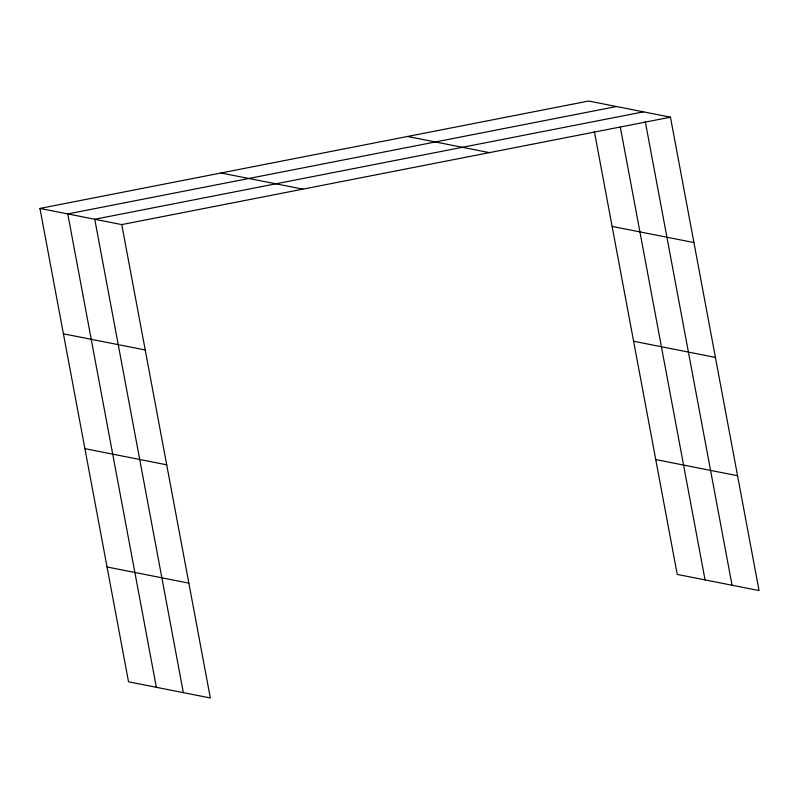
<?xml version="1.0" encoding="UTF-8"?>
<svg xmlns="http://www.w3.org/2000/svg" width="799" height="799" viewBox="0 0 799 799"><rect width="100%" height="100%" fill="white"/><g stroke="black" fill="none" stroke-linecap="round" stroke-linejoin="round"><path stroke-width="1.2" d="M39.95 208.429L121.758 224.589L210.347 697.976L128.539 681.817L39.95 208.429L588.653 101.024L670.461 117.183L759.05 590.571L677.242 574.411L594.346 131.455M616.468 106.517L67.765 213.922L156.354 687.31M643.465 111.85L94.761 219.256L183.351 692.643M121.758 224.589L670.461 117.183M407.58 136.469L489.387 152.629M612.114 226.407L693.922 242.566M221.023 172.983L302.831 189.143M633.607 341.253L715.415 357.413M63.411 333.812L145.218 349.972M655.749 459.565L737.557 475.735M84.904 448.648L166.711 464.818M107.046 566.97L188.854 583.14M645.282 121.588L732.054 585.238M620.334 127.211L705.058 579.904"/></g></svg>
